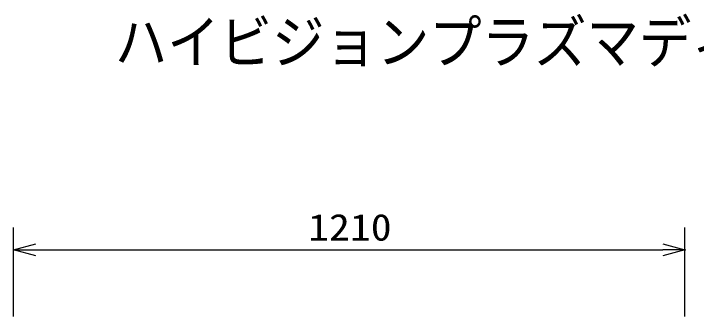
# Model space of a CAD drawing. Units: millimetres, scale not verified. Extents: x -63 to 63, y -57 to 57.
# Drawn here: x -44.6 to 16.9, y 30.1 to 57.4 of the extents above; entities that cross this region are included whole.
import ezdxf
from ezdxf.enums import TextEntityAlignment as Align

# ---------------------------------------------------------------- set-up
doc = ezdxf.new("R2010")
doc.units = ezdxf.units.MM
doc.header["$LTSCALE"] = 0.190236
doc.header["$PDMODE"] = 32
doc.header["$PDSIZE"] = 0.0951
for name, color, linetype in [('0-0_MOJI1', 2, 'Continuous'), ('0-3_GAIKEI', 1, 'Continuous'), ('0-4_WAKU', 3, 'Continuous')]:
    doc.layers.add(name, color=color, linetype=linetype)
doc.styles.add('ＭＳ ゴシック', font='')
doc.styles.get('ＭＳ ゴシック').set_extended_font_data('MS Gothic')

# ---------------------------------------------------------------- blocks, each defined once
blk = doc.blocks.new('_OPEN30')
at = {"layer": '0-3_GAIKEI', "color": 7}
blk.add_line((0, 0), (-1, 0), dxfattribs=at)
blk.add_lwpolyline([(-1, 0.26795), (0, 0), (-1, -0.26795)], dxfattribs=at)

msp = doc.modelspace()

# ---------------------------------------------------------------- linework, layer by layer
at = {"layer": '0-3_GAIKEI', "color": 3}
for p, q in [((-44.6197, 30.0861), (-44.6197, 38.0861)), ((15.8804, 30.0861), (15.8804, 38.0861)), ((-42.6197, 36.0861), (13.8804, 36.0861))]:
    msp.add_line(p, q, dxfattribs=at)
at = {"layer": '0-4_WAKU', "color": 7}
msp.add_point((15.8804, 36.0861), dxfattribs=at)

# ---------------------------------------------------------------- block references
at = {"layer": '0-3_GAIKEI', "xscale": 2, "yscale": 2, "rotation": 180}
msp.add_blockref('_OPEN30', (-44.6197, 36.0861), dxfattribs=at)
at = {"layer": '0-3_GAIKEI', "xscale": 2, "yscale": 2}
msp.add_blockref('_OPEN30', (15.8804, 36.0861), dxfattribs=at)

# ---------------------------------------------------------------- texts
at = {"layer": '0-0_MOJI1', "style": 'ＭＳ ゴシック', "width": 0.9}
msp.add_text('ハイビジョンプラズマディスプレイ', height=3.848, dxfattribs=at).set_placement((-35.5001, 51.7599), align=Align.BOTTOM_LEFT)
at = {"layer": '0-3_GAIKEI', "color": 3, "style": 'ＭＳ ゴシック', "width": 1.15}
msp.add_text('1210', height=2.406, dxfattribs=at).set_placement((-18.077, 36.1957), align=Align.BOTTOM_LEFT)

doc.saveas('drawing.dxf')
